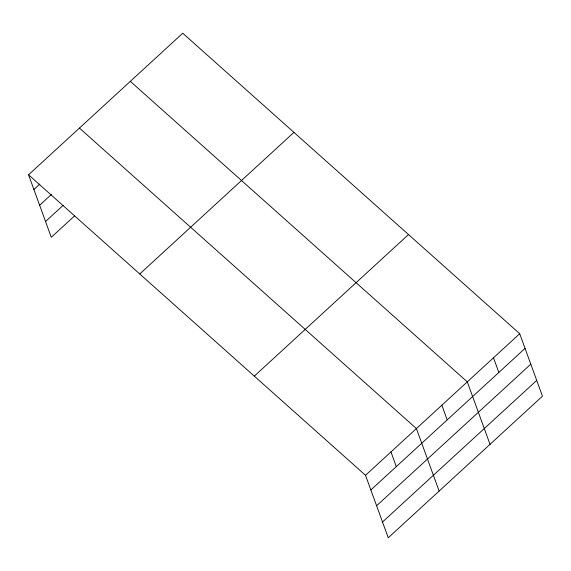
<?xml version="1.0" encoding="UTF-8"?>
<svg xmlns="http://www.w3.org/2000/svg" width="571" height="571" viewBox="0 0 571 571"><rect width="100%" height="100%" fill="white"/><g stroke="black" fill="none" stroke-linecap="round" stroke-linejoin="round"><path stroke-width="0.86" d="M28.55 174.805L182.741 33.218L519.71 333.714L542.45 396.195L388.259 537.782L365.519 475.293L28.55 174.805L51.29 237.286L74.78 215.724M33.889 189.479L39.763 184.09M39.635 205.253L51.376 194.475M45.552 221.512L63.167 205.339M139.745 273.966L293.937 132.379M254.316 376.132L408.508 234.553M365.519 475.293L519.71 333.714M370.857 489.968L525.049 348.389M376.603 505.749L530.794 364.162M382.513 522.001L536.704 380.422M130.316 81.36L467.285 381.849L490.025 444.338M79.433 128.082L416.402 428.571L439.142 491.06M493.494 357.781L498.833 372.456M441.84 405.21L447.179 419.885M390.957 451.932L396.295 466.607"/></g></svg>
